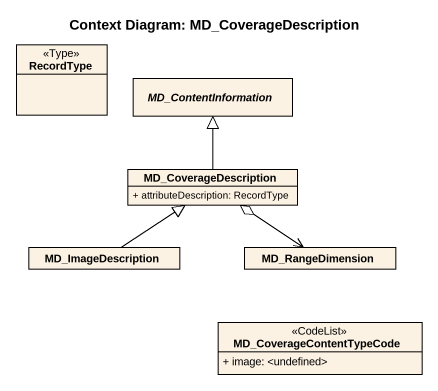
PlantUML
@startuml
title Context Diagram: MD_CoverageDescription
hide circle
hide empty members
skinparam classAttributeIconSize 0
class RecordType <<Type>>
abstract class MD_ContentInformation
class MD_CoverageDescription {
  + attributeDescription: RecordType
}
class MD_ImageDescription
class MD_RangeDimension
class MD_CoverageContentTypeCode <<CodeList>> {
  + image: <undefined>
}
MD_CoverageDescription -up-|> MD_ContentInformation
MD_ImageDescription -up-|> MD_CoverageDescription
MD_RangeDimension <-up-o MD_CoverageDescription
@enduml
